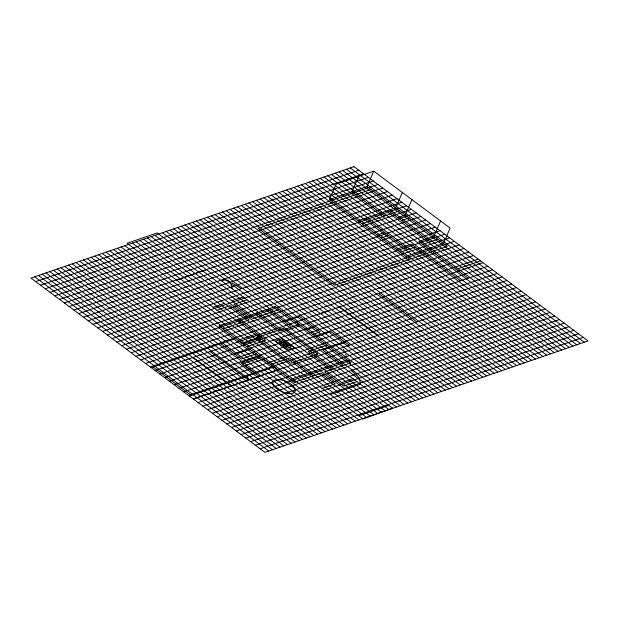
<?xml version="1.0" encoding="UTF-8"?>
<svg xmlns="http://www.w3.org/2000/svg" width="619" height="619" viewBox="0 0 619 619"><rect width="100%" height="100%" fill="white"/><g stroke="black" fill="none" stroke-linecap="round" stroke-linejoin="round"><path stroke-width="0.93" d="M409.755 259.322L329.447 199.519L336.14 184.129L373.714 171.169L450.121 228.071L443.428 243.468L405.863 256.421M358.687 176.353L351.987 191.751L384.538 215.985M329.447 199.519L367.021 186.567L373.714 171.169M402.365 192.509L395.673 207.907L358.107 220.859M411.921 199.62L405.221 215.017L397.708 217.609M440.573 220.96L433.88 236.357L418.854 241.534L468.111 278.217M319.211 313.957L327.699 311.264M392.593 408.207L363.013 418.924L127.119 243.275L157.18 232.914L392.694 408.285M176.694 280.19L206.498 269.636M219.513 325.888L223.273 324.588M257.078 312.928L258.959 312.278M296.919 381.474L294.574 382.287L219.041 326.043L275.393 306.614L350.927 362.858L324.627 371.926L343.731 386.148L356.877 381.613M334.484 368.514L332.14 369.334L308.262 351.553L327.041 345.077M35.724 281.637L358.811 170.225M40.498 285.197L363.585 173.784M45.28 288.748L368.359 177.336M50.054 292.307L373.141 180.895M54.828 295.859L377.915 184.447M370.913 189.468L258.208 228.334L334.616 285.227L447.32 246.362L367.021 186.567M59.602 299.418L382.689 188.006M64.384 302.977L387.463 191.565M69.158 306.529L392.245 195.117M73.932 310.088L397.019 198.676M78.706 313.64L401.793 202.227M83.488 317.199L406.567 205.787M361.999 223.761L399.565 210.8M88.262 320.758L411.341 209.346M93.036 324.31L416.123 212.897M401.599 220.503L409.113 217.919M97.81 327.869L420.897 216.457M377.211 235.081L384.724 232.496M102.584 331.42L425.671 220.008M381.103 237.982L388.616 235.39M107.366 334.98L430.445 223.567M112.14 338.531L435.227 227.127M213.083 307.287L224.357 303.403M231.87 300.811L243.143 296.927M116.914 342.09L440.001 230.678M216.983 310.189L230.129 305.654L249.233 319.876L222.933 328.944M247.035 299.82L233.881 304.355L252.985 318.584L279.285 309.515M396.307 249.31L411.341 244.126L460.598 280.809M121.688 345.65L444.775 234.237M400.207 252.204L415.233 247.027M422.746 244.435L437.772 239.251M126.469 349.201L449.549 237.789M131.243 352.76L454.331 241.348M241.41 322.236L237.828 319.566L236.891 319.891M136.018 356.312L459.105 244.907M140.792 359.871L463.879 248.459M145.573 363.43L468.653 252.018M150.347 366.982L473.427 255.57M151.229 367.64L235.754 338.492M284.593 321.648L299.619 316.471L320.232 331.815L312.719 334.407M238.145 340.272L256.931 333.796M155.121 370.541L478.208 259.129M256.212 337.765L283.262 328.434L317.648 354.037L290.597 363.361L256.212 337.765L257.93 337.75M242.037 343.166L260.823 336.69M456.172 269.327L480.592 260.909M159.895 374.093L482.982 262.688M246.811 346.725L265.597 340.249L237.828 319.566M164.669 377.652L487.757 266.24M235.058 354.347L250.084 349.162M306.436 329.726L313.949 327.142M169.451 381.211L492.531 269.799M279.463 343.924L286.04 341.657M256.367 353.836L241.34 359.02L220.728 343.677M282.659 344.768L286.419 343.475M283.548 345.425L287.301 344.133M174.225 384.763L497.312 273.35M283.928 347.244L290.504 344.976M259.632 356.273L240.853 362.749L255.183 373.419M315.984 336.844L331.018 331.66L349.232 345.224M242.354 363.871L261.141 357.395M178.999 388.322L502.086 276.91M183.773 391.873L506.86 280.469M188.555 395.433L511.634 284.02M189.437 396.09L273.962 366.943M345.34 342.33L322.801 350.099L343.413 365.442M516.416 287.58L193.329 398.992L277.946 369.814L263.532 359.175M198.103 402.543L521.19 291.131M202.877 406.103L525.964 294.69M290.675 379.385L347.027 359.956M207.659 409.654L530.738 298.242M212.433 413.213L535.512 301.801M217.207 416.773L540.294 305.36M221.981 420.324L545.068 308.912M322.05 388.423L335.196 383.888L320.866 373.218L294.574 382.287L291.588 380.058M341.711 382.604L352.985 378.712M226.755 423.883L549.842 312.471M231.537 427.435L554.616 316.023M330.345 394.582L360.39 384.221C359.972 380.662 359.252 375.679 355.159 374.611M236.311 430.994L559.398 319.582M241.085 434.553L564.172 323.141M245.859 438.105L568.946 326.693M250.641 441.664L573.72 330.252M255.415 445.216L578.502 333.803M260.189 448.775L583.276 337.363M358.749 415.751L388.802 405.383M274.457 306.939L274.929 306.776M326.105 345.394L326.577 345.24M312.417 376.128L313.353 375.81L289.475 358.03L270.696 364.506L271.292 364.947M349.983 363.175L350.919 362.858L347.94 360.629M316.286 353.217L317.648 354.037M232.017 282.79L240.768 288.439M193.089 357.449L231.668 385.769M339.661 306.908L378.062 335.289M244.745 365.651L259.16 376.29M256.614 313.09L280.484 330.871L299.271 324.395L296.284 322.166M219.041 326.051L220.24 326.933M350.277 167.966L584.29 342.214M346.524 169.258L580.537 343.506M342.764 170.558L576.776 344.806M339.011 171.85L573.024 346.098M388.159 210.499L430.259 241.843M335.25 173.15L569.263 347.398M331.498 174.442L565.511 348.69M327.737 175.734L561.75 349.99M323.977 177.034L557.998 351.283M320.224 178.326L554.237 352.582M316.464 179.626L550.484 353.875M365.62 218.267L407.72 249.619M312.711 180.918L546.724 355.167M308.951 182.218L542.971 356.467M305.198 183.51L539.211 357.759M301.438 184.802L535.458 359.059M297.685 186.102L531.698 360.351M293.924 187.395L527.937 361.651M290.172 188.694L524.185 362.943M286.411 189.987L520.424 364.235M282.659 191.286L516.672 365.535M278.898 192.579L512.911 366.827M275.146 193.871L509.158 368.127M271.385 195.171L505.398 369.419M267.625 196.463L501.645 370.719M263.872 197.763L497.885 372.011M260.112 199.055L494.132 373.303M256.359 200.355L490.372 374.603M378.65 293.46L416.858 321.911M252.598 201.647L486.619 375.895M248.846 202.939L482.859 377.195M245.085 204.239L479.106 378.488M241.333 205.531L475.346 379.787M237.572 206.831L471.593 381.08M233.82 208.123L467.832 382.372M230.059 209.423L464.072 383.672M226.306 210.715L460.319 384.964M222.546 212.008L456.559 386.264M218.793 213.307L452.806 387.556M215.033 214.6L449.046 388.856M211.28 215.899L445.293 390.148M207.52 217.192L441.533 391.44M203.759 218.492L437.78 392.74M200.007 219.784L434.02 394.032M196.246 221.076L430.267 395.332M192.494 222.376L426.506 396.624M188.733 223.668L422.754 397.924M184.98 224.968L418.993 399.216M181.22 226.26L415.241 400.508M177.467 227.56L411.48 401.808M173.707 228.852L407.72 403.101M169.954 230.144L403.967 404.4M166.194 231.444L400.207 405.693M267.88 309.206L290.876 326.329M162.441 232.736L396.454 406.993M154.928 235.328L388.941 409.577M151.168 236.628L385.18 410.877M147.407 237.92L381.428 412.169M143.654 239.213L377.667 413.469M139.894 240.512L373.915 414.761M136.141 241.805L370.154 416.061M132.381 243.105L366.402 417.353M124.868 245.697L358.888 419.945M121.115 246.989L355.128 421.237M117.355 248.281L351.375 422.537M113.602 249.581L347.615 423.829M109.842 250.873L343.855 425.129M106.089 252.173L340.102 426.421M102.328 253.465L336.341 427.714M98.576 254.765L332.589 429.013M94.815 256.057L328.828 430.306M91.063 257.349L325.076 431.605M87.302 258.649L321.315 432.898M210.12 351.577L248.312 380.012L247.438 375.895M83.542 259.941L317.562 434.198M79.789 261.241L313.802 435.49M76.029 262.533L310.049 436.782M72.276 263.833L306.289 438.082M68.516 265.125L302.536 439.374M64.763 266.418L298.776 440.674M61.002 267.718L295.023 441.966M57.25 269.01L291.263 443.266M53.489 270.31L287.502 444.558M49.737 271.602L283.75 445.85M45.976 272.902L279.989 447.15M42.224 274.194L276.236 448.442M38.463 275.494L272.476 449.742M34.71 276.786L268.723 451.034M153.11 366.997L191.31 395.44M258.719 335.127L261.705 337.347L242.919 343.824L239.94 341.603M351.762 371.098L355.894 374.487M343.413 349.131L344.048 350.416M345.634 354.045L346.214 355.445M232.21 288.771C231.885 284.964 230.028 279.502 225.285 279.958A21.286 8.504 -53.3 0 0 222.244 280.763M354.037 166.666L30.95 278.078L264.963 452.334L588.05 340.922L354.037 166.666M282.148 338.755L275.571 341.023L287.82 350.145L294.396 347.878L282.148 338.755M282.527 340.574L278.767 341.874L287.44 348.327L291.193 347.027L282.527 340.574M276.229 388.345A12.063 5.586 23.5 0 0 294.984 391.587A12.063 5.586 23.5 0 0 280.84 379.803A12.063 5.586 23.5 0 0 276.229 388.345"/></g></svg>
